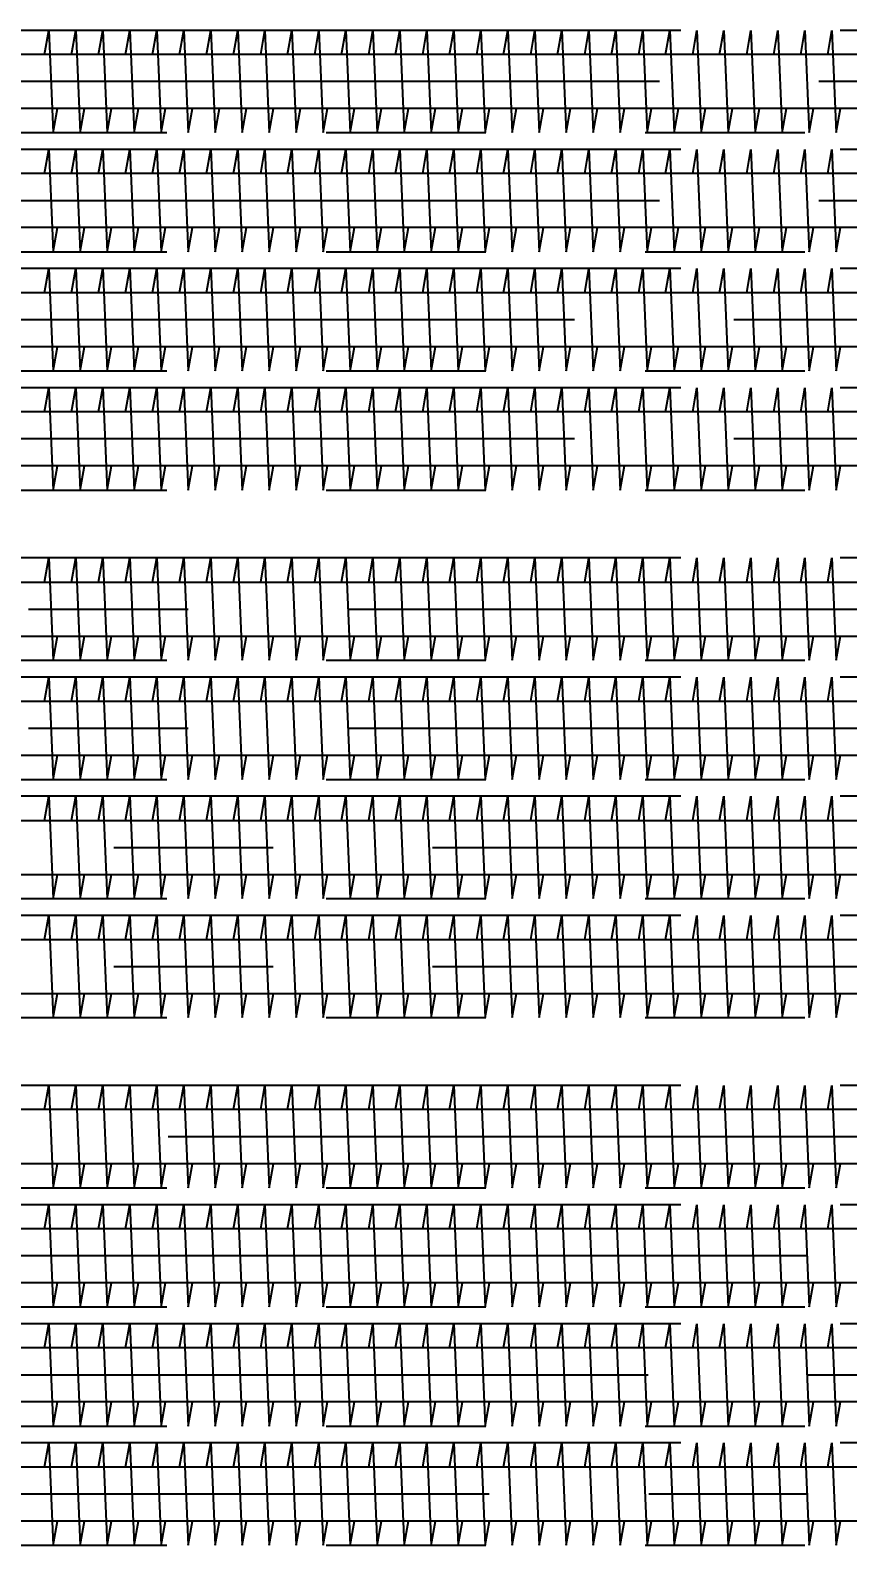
# Model space of a CAD drawing. Extents: x -4179 to 25200, y 0 to 17850.
# Drawn here: x 2765 to 3342, y 13338 to 14411 of the extents above; entities that cross this region are included whole.
import ezdxf

# ---------------------------------------------------------------- set-up
doc = ezdxf.new("R2010")
doc.units = 0
doc.header["$LTSCALE"] = 450
doc.header["$MEASUREMENT"] = 0
doc.linetypes.add('CENTER', pattern=[2, 1.25, -0.25, 0.25, -0.25])
doc.linetypes.add('PHANTOM', pattern=[2.5, 1.25, -0.25, 0.25, -0.25, 0.25, -0.25])
for name, color, linetype in [('CEN', 1, 'CENTER'), ('DIM', 1, 'Continuous'), ('HID1', 8, 'PHANTOM')]:
    doc.layers.add(name, color=color, linetype=linetype)
doc.styles.add('SIMP25', font='romans.shx', dxfattribs={"width": 0.8, "height": 75})
doc.dimstyles.get("Standard").update_dxf_attribs({"dimscale": 500.1, "dimtxt": 75, "dimasz": 0.18, "dimexe": 0.18, "dimexo": 0.0625, "dimgap": 0.075, "dimtad": 1, "dimdec": 0, "dimrnd": 0.5, "dimzin": 0, "dimdsep": 46, "dimtxsty": 'SIMP25', "dimcen": 0.09, "dimadec": 0, "dimazin": 0, "dimtfac": 1, "dimtdec": 0, "dimtmove": 1, "dimatfit": 3, "dimfxl": 1, "dimtolj": 1, "dimtzin": 0, "dimarcsym": 0})

# ---------------------------------------------------------------- blocks, each defined once
blk = doc.blocks.new('*D10')
at = {"layer": 'Defpoints', "color": 0, "transparency": 16777216}
for p in [(2298.8, 13378.9), (11098.8, 13342.9), (2298.8, 11923.9)]:
    blk.add_point(p, dxfattribs=at)
at = {"layer": 'DIM', "color": 0, "lineweight": -2, "transparency": 16777216}
for p, q in [((2298.8, 13347.7), (2298.8, 11833.9)), ((11098.8, 13311.6), (11098.8, 11833.9)), ((11008.8, 11923.9), (2388.8, 11923.9))]:
    blk.add_line(p, q, dxfattribs=at)
at = {"layer": 'DIM', "color": 0, "transparency": 16777216}
for points in [[(2388.8, 11938.9), (2388.8, 11908.9), (2298.8, 11923.9)], [(11008.8, 11938.9), (11008.8, 11908.9), (11098.8, 11923.9)]]:
    blk.add_solid(points, dxfattribs=at)
at = {"layer": 'DIM', "color": 0, "transparency": 16777216, "insert": (6698.8, 12018.6), "char_height": 75, "attachment_point": 5, "style": 'SIMP25'}
blk.add_mtext('\\A1;8800 (FINNED LENGTH)', dxfattribs=at)
blk = doc.blocks.new('*D11')
at = {"layer": 'Defpoints', "color": 0, "transparency": 16777216}
for p in [(2088.8, 13606.9), (11248.8, 13115.4), (2088.8, 11698.9)]:
    blk.add_point(p, dxfattribs=at)
at = {"layer": 'DIM', "color": 0, "lineweight": -2, "transparency": 16777216}
for p, q in [((2088.8, 13575.7), (2088.8, 11608.9)), ((11248.8, 13084.2), (11248.8, 11608.9)), ((11158.8, 11698.9), (2178.8, 11698.9))]:
    blk.add_line(p, q, dxfattribs=at)
at = {"layer": 'DIM', "color": 0, "transparency": 16777216}
for points in [[(2178.8, 11713.9), (2178.8, 11683.9), (2088.8, 11698.9)], [(11158.8, 11713.9), (11158.8, 11683.9), (11248.8, 11698.9)]]:
    blk.add_solid(points, dxfattribs=at)
at = {"layer": 'DIM', "color": 0, "transparency": 16777216, "insert": (6668.8, 11773.9), "char_height": 75, "attachment_point": 5, "style": 'SIMP25'}
blk.add_mtext('\\A1;9160', dxfattribs=at)

msp = doc.modelspace()

# ---------------------------------------------------------------- linework, layer by layer
for p, q in [((11524.8, 13650), (2148.8, 13650)), ((11524.8, 13611.9), (2148.8, 13611.9)), ((11412.8, 13566), (2148.8, 13566)), ((11412.8, 13527.9), (2148.8, 13527.9)), ((11300.8, 13482), (2088.8, 13482)), ((11300.8, 13443.9), (2088.8, 13443.9)), ((11188.8, 13398), (2088.8, 13398)), ((11188.8, 13359.9), (2088.8, 13359.9))]:
    msp.add_line(p, q)
for points in [[(2148.8, 13650, -0.41395), (2107.9, 13690.9, -0.41395), (2148.8, 13731.9), (11308.8, 13731.9, 0.414), (11387.9, 13810.9), (11387.9, 14314.9, 0.414), (11308.8, 14394), (2148.8, 14394)], [(2148.8, 13611.9, -0.414026), (2069.8, 13690.9, -0.414026), (2148.8, 13770), (11308.8, 13770, 0.414), (11349.8, 13810.9), (11349.8, 14314.9, 0.414), (11308.8, 14355.9), (2148.8, 14355.9)], [(2148.8, 13566, -0.414), (2107.9, 13606.9), (2107.9, 13774.9, -0.414), (2148.8, 13815.9), (11308.8, 13815.9, 0.414), (11387.9, 13894.9), (11387.9, 14230.9, 0.414), (11308.8, 14310), (2148.8, 14310)], [(2148.8, 13527.9, -0.414), (2069.8, 13606.9), (2069.8, 13774.9, -0.414), (2148.8, 13854), (11308.8, 13854, 0.414), (11349.8, 13894.9), (11349.8, 14230.9, 0.414), (11308.8, 14271.9), (2148.8, 14271.9)], [(2088.8, 13482, -0.414), (2047.9, 13522.9), (2047.9, 13858.9, -0.414), (2088.8, 13899.9), (11248.8, 13899.9, 0.414), (11327.9, 13978.9), (11327.9, 14146.9, 0.414), (11248.8, 14226), (2088.8, 14226)], [(2088.8, 13443.9, -0.414), (2009.8, 13522.9), (2009.8, 13858.9, -0.414), (2088.8, 13938), (11248.8, 13938, 0.414), (11289.8, 13978.9), (11289.8, 14146.9, 0.414), (11248.8, 14187.9), (2088.8, 14187.9)], [(2088.8, 13398, -0.414), (2047.9, 13438.9), (2047.9, 13942.9, -0.414), (2088.8, 13983.9), (11248.8, 13983.9, 0.414026), (11327.9, 14062.9, 0.414026), (11248.8, 14142), (2088.8, 14142)], [(2088.8, 13359.9, -0.414), (2009.8, 13438.9), (2009.8, 13942.9, -0.414), (2088.8, 14022), (11248.8, 14022, 0.41395), (11289.8, 14062.9, 0.41395), (11248.8, 14103.9), (2088.8, 14103.9)]]:
    msp.add_lwpolyline(points, format="xyb")
at = {"layer": 'CEN'}
for p, q in [((11524.8, 13630.9), (2148.8, 13630.9)), ((11412.8, 13546.9), (2148.8, 13546.9)), ((11300.8, 13462.9), (2088.8, 13462.9)), ((11188.8, 13378.9), (2088.8, 13378.9))]:
    msp.add_line(p, q, dxfattribs=at)
for points in [[(2775.1, 14394), (2778.1, 14411), (2781.1, 14338.9), (2784.1, 14355.9)], [(2794.1, 14394), (2797.1, 14411), (2800.1, 14338.9), (2803.1, 14355.9)], [(2813.2, 14394), (2816.2, 14411), (2819.2, 14338.9), (2822.2, 14355.9)], [(2832.2, 14394), (2835.2, 14411), (2838.2, 14338.9), (2841.2, 14355.9)], [(2851.3, 14394), (2854.3, 14411), (2857.3, 14338.9), (2860.3, 14355.9)], [(2870.3, 14394), (2873.3, 14411), (2876.3, 14338.9), (2879.3, 14355.9)], [(2889.4, 14394), (2892.4, 14411), (2895.4, 14338.9), (2898.4, 14355.9)], [(2908.4, 14394), (2911.4, 14411), (2914.4, 14338.9), (2917.4, 14355.9)], [(2927.5, 14394), (2930.5, 14411), (2933.5, 14338.9), (2936.5, 14355.9)], [(2946.5, 14394), (2949.5, 14411), (2952.5, 14338.9), (2955.5, 14355.9)], [(2965.6, 14394), (2968.6, 14411), (2971.6, 14338.9), (2974.6, 14355.9)], [(2984.6, 14394), (2987.6, 14411), (2990.6, 14338.9), (2993.6, 14355.9)], [(3003.7, 14394), (3006.7, 14411), (3009.7, 14338.9), (3012.7, 14355.9)], [(3022.7, 14394), (3025.7, 14411), (3028.7, 14338.9), (3031.7, 14355.9)], [(3041.8, 14394), (3044.8, 14411), (3047.8, 14338.9), (3050.8, 14355.9)], [(3060.8, 14394), (3063.8, 14411), (3066.8, 14338.9), (3069.8, 14355.9)], [(3079.9, 14394), (3082.9, 14411), (3085.9, 14338.9), (3088.9, 14355.9)], [(3098.9, 14394), (3101.9, 14411), (3104.9, 14338.9), (3107.9, 14355.9)], [(3118, 14394), (3121, 14411), (3124, 14338.9), (3127, 14355.9)], [(3137, 14394), (3140, 14411), (3143, 14338.9), (3146, 14355.9)], [(3156.1, 14394), (3159.1, 14411), (3162.1, 14338.9), (3165.1, 14355.9)], [(3175.1, 14394), (3178.1, 14411), (3181.1, 14338.9), (3184.1, 14355.9)], [(3194.2, 14394), (3197.2, 14411), (3200.2, 14338.9), (3203.2, 14355.9)], [(3213.2, 14394), (3216.2, 14411), (3219.2, 14338.9), (3222.2, 14355.9)], [(3232.3, 14394), (3235.3, 14411), (3238.3, 14338.9), (3241.3, 14355.9)], [(3251.3, 14394), (3254.3, 14411), (3257.3, 14338.9), (3260.3, 14355.9)], [(3270.4, 14394), (3273.4, 14411), (3276.4, 14338.9), (3279.4, 14355.9)], [(3289.4, 14394), (3292.4, 14411), (3295.4, 14338.9), (3298.4, 14355.9)], [(3308.5, 14394), (3311.5, 14411), (3314.5, 14338.9), (3317.5, 14355.9)], [(3327.5, 14394), (3330.5, 14411), (3333.5, 14338.9), (3336.5, 14355.9)], [(2775.1, 14310), (2778.1, 14327), (2781.1, 14254.9), (2784.1, 14271.9)], [(2794.1, 14310), (2797.1, 14327), (2800.1, 14254.9), (2803.1, 14271.9)], [(2813.2, 14310), (2816.2, 14327), (2819.2, 14254.9), (2822.2, 14271.9)], [(2832.2, 14310), (2835.2, 14327), (2838.2, 14254.9), (2841.2, 14271.9)], [(2851.3, 14310), (2854.3, 14327), (2857.3, 14254.9), (2860.3, 14271.9)], [(2870.3, 14310), (2873.3, 14327), (2876.3, 14254.9), (2879.3, 14271.9)], [(2889.4, 14310), (2892.4, 14327), (2895.4, 14254.9), (2898.4, 14271.9)], [(2908.4, 14310), (2911.4, 14327), (2914.4, 14254.9), (2917.4, 14271.9)], [(2927.5, 14310), (2930.5, 14327), (2933.5, 14254.9), (2936.5, 14271.9)], [(2946.5, 14310), (2949.5, 14327), (2952.5, 14254.9), (2955.5, 14271.9)], [(2965.6, 14310), (2968.6, 14327), (2971.6, 14254.9), (2974.6, 14271.9)], [(2984.6, 14310), (2987.6, 14327), (2990.6, 14254.9), (2993.6, 14271.9)], [(3003.7, 14310), (3006.7, 14327), (3009.7, 14254.9), (3012.7, 14271.9)], [(3022.7, 14310), (3025.7, 14327), (3028.7, 14254.9), (3031.7, 14271.9)], [(3041.8, 14310), (3044.8, 14327), (3047.8, 14254.9), (3050.8, 14271.9)], [(3060.8, 14310), (3063.8, 14327), (3066.8, 14254.9), (3069.8, 14271.9)], [(3079.9, 14310), (3082.9, 14327), (3085.9, 14254.9), (3088.9, 14271.9)], [(3098.9, 14310), (3101.9, 14327), (3104.9, 14254.9), (3107.9, 14271.9)], [(3118, 14310), (3121, 14327), (3124, 14254.9), (3127, 14271.9)], [(3137, 14310), (3140, 14327), (3143, 14254.9), (3146, 14271.9)], [(3156.1, 14310), (3159.1, 14327), (3162.1, 14254.9), (3165.1, 14271.9)], [(3175.1, 14310), (3178.1, 14327), (3181.1, 14254.9), (3184.1, 14271.9)], [(3194.2, 14310), (3197.2, 14327), (3200.2, 14254.9), (3203.2, 14271.9)], [(3213.2, 14310), (3216.2, 14327), (3219.2, 14254.9), (3222.2, 14271.9)], [(3232.3, 14310), (3235.3, 14327), (3238.3, 14254.9), (3241.3, 14271.9)], [(3251.3, 14310), (3254.3, 14327), (3257.3, 14254.9), (3260.3, 14271.9)], [(3270.4, 14310), (3273.4, 14327), (3276.4, 14254.9), (3279.4, 14271.9)], [(3289.4, 14310), (3292.4, 14327), (3295.4, 14254.9), (3298.4, 14271.9)], [(3308.5, 14310), (3311.5, 14327), (3314.5, 14254.9), (3317.5, 14271.9)], [(3327.5, 14310), (3330.5, 14327), (3333.5, 14254.9), (3336.5, 14271.9)], [(2775.1, 14226), (2778.1, 14243), (2781.1, 14170.9), (2784.1, 14187.9)], [(2794.1, 14226), (2797.1, 14243), (2800.1, 14170.9), (2803.1, 14187.9)], [(2813.2, 14226), (2816.2, 14243), (2819.2, 14170.9), (2822.2, 14187.9)], [(2832.2, 14226), (2835.2, 14243), (2838.2, 14170.9), (2841.2, 14187.9)], [(2851.3, 14226), (2854.3, 14243), (2857.3, 14170.9), (2860.3, 14187.9)], [(2870.3, 14226), (2873.3, 14243), (2876.3, 14170.9), (2879.3, 14187.9)], [(2889.4, 14226), (2892.4, 14243), (2895.4, 14170.9), (2898.4, 14187.9)], [(2908.4, 14226), (2911.4, 14243), (2914.4, 14170.9), (2917.4, 14187.9)], [(2927.5, 14226), (2930.5, 14243), (2933.5, 14170.9), (2936.5, 14187.9)], [(2946.5, 14226), (2949.5, 14243), (2952.5, 14170.9), (2955.5, 14187.9)], [(2965.6, 14226), (2968.6, 14243), (2971.6, 14170.9), (2974.6, 14187.9)], [(2984.6, 14226), (2987.6, 14243), (2990.6, 14170.9), (2993.6, 14187.9)], [(3003.7, 14226), (3006.7, 14243), (3009.7, 14170.9), (3012.7, 14187.9)], [(3022.7, 14226), (3025.7, 14243), (3028.7, 14170.9), (3031.7, 14187.9)], [(3041.8, 14226), (3044.8, 14243), (3047.8, 14170.9), (3050.8, 14187.9)], [(3060.8, 14226), (3063.8, 14243), (3066.8, 14170.9), (3069.8, 14187.9)], [(3079.9, 14226), (3082.9, 14243), (3085.9, 14170.9), (3088.9, 14187.9)], [(3098.9, 14226), (3101.9, 14243), (3104.9, 14170.9), (3107.9, 14187.9)], [(3118, 14226), (3121, 14243), (3124, 14170.9), (3127, 14187.9)], [(3137, 14226), (3140, 14243), (3143, 14170.9), (3146, 14187.9)], [(3156.1, 14226), (3159.1, 14243), (3162.1, 14170.9), (3165.1, 14187.9)], [(3175.1, 14226), (3178.1, 14243), (3181.1, 14170.9), (3184.1, 14187.9)], [(3194.2, 14226), (3197.2, 14243), (3200.2, 14170.9), (3203.2, 14187.9)], [(3213.2, 14226), (3216.2, 14243), (3219.2, 14170.9), (3222.2, 14187.9)], [(3232.3, 14226), (3235.3, 14243), (3238.3, 14170.9), (3241.3, 14187.9)], [(3251.3, 14226), (3254.3, 14243), (3257.3, 14170.9), (3260.3, 14187.9)], [(3270.4, 14226), (3273.4, 14243), (3276.4, 14170.9), (3279.4, 14187.9)], [(3289.4, 14226), (3292.4, 14243), (3295.4, 14170.9), (3298.4, 14187.9)], [(3308.5, 14226), (3311.5, 14243), (3314.5, 14170.9), (3317.5, 14187.9)], [(3327.5, 14226), (3330.5, 14243), (3333.5, 14170.9), (3336.5, 14187.9)], [(2775.1, 14142), (2778.1, 14159), (2781.1, 14086.9), (2784.1, 14103.9)], [(2794.1, 14142), (2797.1, 14159), (2800.1, 14086.9), (2803.1, 14103.9)], [(2813.2, 14142), (2816.2, 14159), (2819.2, 14086.9), (2822.2, 14103.9)], [(2832.2, 14142), (2835.2, 14159), (2838.2, 14086.9), (2841.2, 14103.9)], [(2851.3, 14142), (2854.3, 14159), (2857.3, 14086.9), (2860.3, 14103.9)], [(2870.3, 14142), (2873.3, 14159), (2876.3, 14086.9), (2879.3, 14103.9)], [(2889.4, 14142), (2892.4, 14159), (2895.4, 14086.9), (2898.4, 14103.9)], [(2908.4, 14142), (2911.4, 14159), (2914.4, 14086.9), (2917.4, 14103.9)], [(2927.5, 14142), (2930.5, 14159), (2933.5, 14086.9), (2936.5, 14103.9)], [(2946.5, 14142), (2949.5, 14159), (2952.5, 14086.9), (2955.5, 14103.9)], [(2965.6, 14142), (2968.6, 14159), (2971.6, 14086.9), (2974.6, 14103.9)], [(2984.6, 14142), (2987.6, 14159), (2990.6, 14086.9), (2993.6, 14103.9)], [(3003.7, 14142), (3006.7, 14159), (3009.7, 14086.9), (3012.7, 14103.9)], [(3022.7, 14142), (3025.7, 14159), (3028.7, 14086.9), (3031.7, 14103.9)], [(3041.8, 14142), (3044.8, 14159), (3047.8, 14086.9), (3050.8, 14103.9)], [(3060.8, 14142), (3063.8, 14159), (3066.8, 14086.9), (3069.8, 14103.9)], [(3079.9, 14142), (3082.9, 14159), (3085.9, 14086.9), (3088.9, 14103.9)], [(3098.9, 14142), (3101.9, 14159), (3104.9, 14086.9), (3107.9, 14103.9)], [(3118, 14142), (3121, 14159), (3124, 14086.9), (3127, 14103.9)], [(3137, 14142), (3140, 14159), (3143, 14086.9), (3146, 14103.9)], [(3156.1, 14142), (3159.1, 14159), (3162.1, 14086.9), (3165.1, 14103.9)], [(3175.1, 14142), (3178.1, 14159), (3181.1, 14086.9), (3184.1, 14103.9)], [(3194.2, 14142), (3197.2, 14159), (3200.2, 14086.9), (3203.2, 14103.9)], [(3213.2, 14142), (3216.2, 14159), (3219.2, 14086.9), (3222.2, 14103.9)], [(3232.3, 14142), (3235.3, 14159), (3238.3, 14086.9), (3241.3, 14103.9)], [(3251.3, 14142), (3254.3, 14159), (3257.3, 14086.9), (3260.3, 14103.9)], [(3270.4, 14142), (3273.4, 14159), (3276.4, 14086.9), (3279.4, 14103.9)], [(3289.4, 14142), (3292.4, 14159), (3295.4, 14086.9), (3298.4, 14103.9)], [(3308.5, 14142), (3311.5, 14159), (3314.5, 14086.9), (3317.5, 14103.9)], [(3327.5, 14142), (3330.5, 14159), (3333.5, 14086.9), (3336.5, 14103.9)], [(2775.1, 14022), (2778.1, 14039), (2781.1, 13966.9), (2784.1, 13983.9)], [(2794.1, 14022), (2797.1, 14039), (2800.1, 13966.9), (2803.1, 13983.9)], [(2813.2, 14022), (2816.2, 14039), (2819.2, 13966.9), (2822.2, 13983.9)], [(2832.2, 14022), (2835.2, 14039), (2838.2, 13966.9), (2841.2, 13983.9)], [(2851.3, 14022), (2854.3, 14039), (2857.3, 13966.9), (2860.3, 13983.9)], [(2870.3, 14022), (2873.3, 14039), (2876.3, 13966.9), (2879.3, 13983.9)], [(2889.4, 14022), (2892.4, 14039), (2895.4, 13966.9), (2898.4, 13983.9)], [(2908.4, 14022), (2911.4, 14039), (2914.4, 13966.9), (2917.4, 13983.9)], [(2927.5, 14022), (2930.5, 14039), (2933.5, 13966.9), (2936.5, 13983.9)], [(2946.5, 14022), (2949.5, 14039), (2952.5, 13966.9), (2955.5, 13983.9)], [(2965.6, 14022), (2968.6, 14039), (2971.6, 13966.9), (2974.6, 13983.9)], [(2984.6, 14022), (2987.6, 14039), (2990.6, 13966.9), (2993.6, 13983.9)], [(3003.7, 14022), (3006.7, 14039), (3009.7, 13966.9), (3012.7, 13983.9)], [(3022.7, 14022), (3025.7, 14039), (3028.7, 13966.9), (3031.7, 13983.9)], [(3041.8, 14022), (3044.8, 14039), (3047.8, 13966.9), (3050.8, 13983.9)], [(3060.8, 14022), (3063.8, 14039), (3066.8, 13966.9), (3069.8, 13983.9)], [(3079.9, 14022), (3082.9, 14039), (3085.9, 13966.9), (3088.9, 13983.9)], [(3098.9, 14022), (3101.9, 14039), (3104.9, 13966.9), (3107.9, 13983.9)], [(3118, 14022), (3121, 14039), (3124, 13966.9), (3127, 13983.9)], [(3137, 14022), (3140, 14039), (3143, 13966.9), (3146, 13983.9)], [(3156.1, 14022), (3159.1, 14039), (3162.1, 13966.9), (3165.1, 13983.9)], [(3175.1, 14022), (3178.1, 14039), (3181.1, 13966.9), (3184.1, 13983.9)], [(3194.2, 14022), (3197.2, 14039), (3200.2, 13966.9), (3203.2, 13983.9)], [(3213.2, 14022), (3216.2, 14039), (3219.2, 13966.9), (3222.2, 13983.9)], [(3232.3, 14022), (3235.3, 14039), (3238.3, 13966.9), (3241.3, 13983.9)], [(3251.3, 14022), (3254.3, 14039), (3257.3, 13966.9), (3260.3, 13983.9)], [(3270.4, 14022), (3273.4, 14039), (3276.4, 13966.9), (3279.4, 13983.9)], [(3289.4, 14022), (3292.4, 14039), (3295.4, 13966.9), (3298.4, 13983.9)], [(3308.5, 14022), (3311.5, 14039), (3314.5, 13966.9), (3317.5, 13983.9)], [(3327.5, 14022), (3330.5, 14039), (3333.5, 13966.9), (3336.5, 13983.9)], [(2775.1, 13938), (2778.1, 13955), (2781.1, 13882.9), (2784.1, 13899.9)], [(2794.1, 13938), (2797.1, 13955), (2800.1, 13882.9), (2803.1, 13899.9)], [(2813.2, 13938), (2816.2, 13955), (2819.2, 13882.9), (2822.2, 13899.9)], [(2832.2, 13938), (2835.2, 13955), (2838.2, 13882.9), (2841.2, 13899.9)], [(2851.3, 13938), (2854.3, 13955), (2857.3, 13882.9), (2860.3, 13899.9)], [(2870.3, 13938), (2873.3, 13955), (2876.3, 13882.9), (2879.3, 13899.9)], [(2889.4, 13938), (2892.4, 13955), (2895.4, 13882.9), (2898.4, 13899.9)], [(2908.4, 13938), (2911.4, 13955), (2914.4, 13882.9), (2917.4, 13899.9)], [(2927.5, 13938), (2930.5, 13955), (2933.5, 13882.9), (2936.5, 13899.9)], [(2946.5, 13938), (2949.5, 13955), (2952.5, 13882.9), (2955.5, 13899.9)], [(2965.6, 13938), (2968.6, 13955), (2971.6, 13882.9), (2974.6, 13899.9)], [(2984.6, 13938), (2987.6, 13955), (2990.6, 13882.9), (2993.6, 13899.9)], [(3003.7, 13938), (3006.7, 13955), (3009.7, 13882.9), (3012.7, 13899.9)], [(3022.7, 13938), (3025.7, 13955), (3028.7, 13882.9), (3031.7, 13899.9)], [(3041.8, 13938), (3044.8, 13955), (3047.8, 13882.9), (3050.8, 13899.9)], [(3060.8, 13938), (3063.8, 13955), (3066.8, 13882.9), (3069.8, 13899.9)], [(3079.9, 13938), (3082.9, 13955), (3085.9, 13882.9), (3088.9, 13899.9)], [(3098.9, 13938), (3101.9, 13955), (3104.9, 13882.9), (3107.9, 13899.9)], [(3118, 13938), (3121, 13955), (3124, 13882.9), (3127, 13899.9)], [(3137, 13938), (3140, 13955), (3143, 13882.9), (3146, 13899.9)], [(3156.1, 13938), (3159.1, 13955), (3162.1, 13882.9), (3165.1, 13899.9)], [(3175.1, 13938), (3178.1, 13955), (3181.1, 13882.9), (3184.1, 13899.9)], [(3194.2, 13938), (3197.2, 13955), (3200.2, 13882.9), (3203.2, 13899.9)], [(3213.2, 13938), (3216.2, 13955), (3219.2, 13882.9), (3222.2, 13899.9)], [(3232.3, 13938), (3235.3, 13955), (3238.3, 13882.9), (3241.3, 13899.9)], [(3251.3, 13938), (3254.3, 13955), (3257.3, 13882.9), (3260.3, 13899.9)], [(3270.4, 13938), (3273.4, 13955), (3276.4, 13882.9), (3279.4, 13899.9)], [(3289.4, 13938), (3292.4, 13955), (3295.4, 13882.9), (3298.4, 13899.9)], [(3308.5, 13938), (3311.5, 13955), (3314.5, 13882.9), (3317.5, 13899.9)], [(3327.5, 13938), (3330.5, 13955), (3333.5, 13882.9), (3336.5, 13899.9)], [(2775.1, 13854), (2778.1, 13871), (2781.1, 13798.9), (2784.1, 13815.9)], [(2794.1, 13854), (2797.1, 13871), (2800.1, 13798.9), (2803.1, 13815.9)], [(2813.2, 13854), (2816.2, 13871), (2819.2, 13798.9), (2822.2, 13815.9)], [(2832.2, 13854), (2835.2, 13871), (2838.2, 13798.9), (2841.2, 13815.9)], [(2851.3, 13854), (2854.3, 13871), (2857.3, 13798.9), (2860.3, 13815.9)], [(2870.3, 13854), (2873.3, 13871), (2876.3, 13798.9), (2879.3, 13815.9)], [(2889.4, 13854), (2892.4, 13871), (2895.4, 13798.9), (2898.4, 13815.9)], [(2908.4, 13854), (2911.4, 13871), (2914.4, 13798.9), (2917.4, 13815.9)], [(2927.5, 13854), (2930.5, 13871), (2933.5, 13798.9), (2936.5, 13815.9)], [(2946.5, 13854), (2949.5, 13871), (2952.5, 13798.9), (2955.5, 13815.9)], [(2965.6, 13854), (2968.6, 13871), (2971.6, 13798.9), (2974.6, 13815.9)], [(2984.6, 13854), (2987.6, 13871), (2990.6, 13798.9), (2993.6, 13815.9)], [(3003.7, 13854), (3006.7, 13871), (3009.7, 13798.9), (3012.7, 13815.9)], [(3022.7, 13854), (3025.7, 13871), (3028.7, 13798.9), (3031.7, 13815.9)], [(3041.8, 13854), (3044.8, 13871), (3047.8, 13798.9), (3050.8, 13815.9)], [(3060.8, 13854), (3063.8, 13871), (3066.8, 13798.9), (3069.8, 13815.9)], [(3079.9, 13854), (3082.9, 13871), (3085.9, 13798.9), (3088.9, 13815.9)], [(3098.9, 13854), (3101.9, 13871), (3104.9, 13798.9), (3107.9, 13815.9)], [(3118, 13854), (3121, 13871), (3124, 13798.9), (3127, 13815.9)], [(3137, 13854), (3140, 13871), (3143, 13798.9), (3146, 13815.9)], [(3156.1, 13854), (3159.1, 13871), (3162.1, 13798.9), (3165.1, 13815.9)], [(3175.1, 13854), (3178.1, 13871), (3181.1, 13798.9), (3184.1, 13815.9)], [(3194.2, 13854), (3197.2, 13871), (3200.2, 13798.9), (3203.2, 13815.9)], [(3213.2, 13854), (3216.2, 13871), (3219.2, 13798.9), (3222.2, 13815.9)], [(3232.3, 13854), (3235.3, 13871), (3238.3, 13798.9), (3241.3, 13815.9)], [(3251.3, 13854), (3254.3, 13871), (3257.3, 13798.9), (3260.3, 13815.9)], [(3270.4, 13854), (3273.4, 13871), (3276.4, 13798.9), (3279.4, 13815.9)], [(3289.4, 13854), (3292.4, 13871), (3295.4, 13798.9), (3298.4, 13815.9)], [(3308.5, 13854), (3311.5, 13871), (3314.5, 13798.9), (3317.5, 13815.9)], [(3327.5, 13854), (3330.5, 13871), (3333.5, 13798.9), (3336.5, 13815.9)], [(2775.1, 13770), (2778.1, 13787), (2781.1, 13714.9), (2784.1, 13731.9)], [(2794.1, 13770), (2797.1, 13787), (2800.1, 13714.9), (2803.1, 13731.9)], [(2813.2, 13770), (2816.2, 13787), (2819.2, 13714.9), (2822.2, 13731.9)], [(2832.2, 13770), (2835.2, 13787), (2838.2, 13714.9), (2841.2, 13731.9)], [(2851.3, 13770), (2854.3, 13787), (2857.3, 13714.9), (2860.3, 13731.9)], [(2870.3, 13770), (2873.3, 13787), (2876.3, 13714.9), (2879.3, 13731.9)], [(2889.4, 13770), (2892.4, 13787), (2895.4, 13714.9), (2898.4, 13731.9)], [(2908.4, 13770), (2911.4, 13787), (2914.4, 13714.9), (2917.4, 13731.9)], [(2927.5, 13770), (2930.5, 13787), (2933.5, 13714.9), (2936.5, 13731.9)], [(2946.5, 13770), (2949.5, 13787), (2952.5, 13714.9), (2955.5, 13731.9)], [(2965.6, 13770), (2968.6, 13787), (2971.6, 13714.9), (2974.6, 13731.9)], [(2984.6, 13770), (2987.6, 13787), (2990.6, 13714.9), (2993.6, 13731.9)], [(3003.7, 13770), (3006.7, 13787), (3009.7, 13714.9), (3012.7, 13731.9)], [(3022.7, 13770), (3025.7, 13787), (3028.7, 13714.9), (3031.7, 13731.9)], [(3041.8, 13770), (3044.8, 13787), (3047.8, 13714.9), (3050.8, 13731.9)], [(3060.8, 13770), (3063.8, 13787), (3066.8, 13714.9), (3069.8, 13731.9)], [(3079.9, 13770), (3082.9, 13787), (3085.9, 13714.9), (3088.9, 13731.9)], [(3098.9, 13770), (3101.9, 13787), (3104.9, 13714.9), (3107.9, 13731.9)], [(3118, 13770), (3121, 13787), (3124, 13714.9), (3127, 13731.9)], [(3137, 13770), (3140, 13787), (3143, 13714.9), (3146, 13731.9)], [(3156.1, 13770), (3159.1, 13787), (3162.1, 13714.9), (3165.1, 13731.9)], [(3175.1, 13770), (3178.1, 13787), (3181.1, 13714.9), (3184.1, 13731.9)], [(3194.2, 13770), (3197.2, 13787), (3200.2, 13714.9), (3203.2, 13731.9)], [(3213.2, 13770), (3216.2, 13787), (3219.2, 13714.9), (3222.2, 13731.9)], [(3232.3, 13770), (3235.3, 13787), (3238.3, 13714.9), (3241.3, 13731.9)], [(3251.3, 13770), (3254.3, 13787), (3257.3, 13714.9), (3260.3, 13731.9)], [(3270.4, 13770), (3273.4, 13787), (3276.4, 13714.9), (3279.4, 13731.9)], [(3289.4, 13770), (3292.4, 13787), (3295.4, 13714.9), (3298.4, 13731.9)], [(3308.5, 13770), (3311.5, 13787), (3314.5, 13714.9), (3317.5, 13731.9)], [(3327.5, 13770), (3330.5, 13787), (3333.5, 13714.9), (3336.5, 13731.9)], [(2775.1, 13650), (2778.1, 13667), (2781.1, 13594.9), (2784.1, 13611.9)], [(2794.1, 13650), (2797.1, 13667), (2800.1, 13594.9), (2803.1, 13611.9)], [(2813.2, 13650), (2816.2, 13667), (2819.2, 13594.9), (2822.2, 13611.9)], [(2832.2, 13650), (2835.2, 13667), (2838.2, 13594.9), (2841.2, 13611.9)], [(2851.3, 13650), (2854.3, 13667), (2857.3, 13594.9), (2860.3, 13611.9)], [(2870.3, 13650), (2873.3, 13667), (2876.3, 13594.9), (2879.3, 13611.9)], [(2889.4, 13650), (2892.4, 13667), (2895.4, 13594.9), (2898.4, 13611.9)], [(2908.4, 13650), (2911.4, 13667), (2914.4, 13594.9), (2917.4, 13611.9)], [(2927.5, 13650), (2930.5, 13667), (2933.5, 13594.9), (2936.5, 13611.9)], [(2946.5, 13650), (2949.5, 13667), (2952.5, 13594.9), (2955.5, 13611.9)], [(2965.6, 13650), (2968.6, 13667), (2971.6, 13594.9), (2974.6, 13611.9)], [(2984.6, 13650), (2987.6, 13667), (2990.6, 13594.9), (2993.6, 13611.9)], [(3003.7, 13650), (3006.7, 13667), (3009.7, 13594.9), (3012.7, 13611.9)], [(3022.7, 13650), (3025.7, 13667), (3028.7, 13594.9), (3031.7, 13611.9)], [(3041.8, 13650), (3044.8, 13667), (3047.8, 13594.9), (3050.8, 13611.9)], [(3060.8, 13650), (3063.8, 13667), (3066.8, 13594.9), (3069.8, 13611.9)], [(3079.9, 13650), (3082.9, 13667), (3085.9, 13594.9), (3088.9, 13611.9)], [(3098.9, 13650), (3101.9, 13667), (3104.9, 13594.9), (3107.9, 13611.9)], [(3118, 13650), (3121, 13667), (3124, 13594.9), (3127, 13611.9)], [(3137, 13650), (3140, 13667), (3143, 13594.9), (3146, 13611.9)], [(3156.1, 13650), (3159.1, 13667), (3162.1, 13594.9), (3165.1, 13611.9)], [(3175.1, 13650), (3178.1, 13667), (3181.1, 13594.9), (3184.1, 13611.9)], [(3194.2, 13650), (3197.2, 13667), (3200.2, 13594.9), (3203.2, 13611.9)], [(3213.2, 13650), (3216.2, 13667), (3219.2, 13594.9), (3222.2, 13611.9)], [(3232.3, 13650), (3235.3, 13667), (3238.3, 13594.9), (3241.3, 13611.9)], [(3251.3, 13650), (3254.3, 13667), (3257.3, 13594.9), (3260.3, 13611.9)], [(3270.4, 13650), (3273.4, 13667), (3276.4, 13594.9), (3279.4, 13611.9)], [(3289.4, 13650), (3292.4, 13667), (3295.4, 13594.9), (3298.4, 13611.9)], [(3308.5, 13650), (3311.5, 13667), (3314.5, 13594.9), (3317.5, 13611.9)], [(3327.5, 13650), (3330.5, 13667), (3333.5, 13594.9), (3336.5, 13611.9)], [(2775.1, 13566), (2778.1, 13583), (2781.1, 13510.9), (2784.1, 13527.9)], [(2794.1, 13566), (2797.1, 13583), (2800.1, 13510.9), (2803.1, 13527.9)], [(2813.2, 13566), (2816.2, 13583), (2819.2, 13510.9), (2822.2, 13527.9)], [(2832.2, 13566), (2835.2, 13583), (2838.2, 13510.9), (2841.2, 13527.9)], [(2851.3, 13566), (2854.3, 13583), (2857.3, 13510.9), (2860.3, 13527.9)], [(2870.3, 13566), (2873.3, 13583), (2876.3, 13510.9), (2879.3, 13527.9)], [(2889.4, 13566), (2892.4, 13583), (2895.4, 13510.9), (2898.4, 13527.9)], [(2908.4, 13566), (2911.4, 13583), (2914.4, 13510.9), (2917.4, 13527.9)], [(2927.5, 13566), (2930.5, 13583), (2933.5, 13510.9), (2936.5, 13527.9)], [(2946.5, 13566), (2949.5, 13583), (2952.5, 13510.9), (2955.5, 13527.9)], [(2965.6, 13566), (2968.6, 13583), (2971.6, 13510.9), (2974.6, 13527.9)], [(2984.6, 13566), (2987.6, 13583), (2990.6, 13510.9), (2993.6, 13527.9)], [(3003.7, 13566), (3006.7, 13583), (3009.7, 13510.9), (3012.7, 13527.9)], [(3022.7, 13566), (3025.7, 13583), (3028.7, 13510.9), (3031.7, 13527.9)], [(3041.8, 13566), (3044.8, 13583), (3047.8, 13510.9), (3050.8, 13527.9)], [(3060.8, 13566), (3063.8, 13583), (3066.8, 13510.9), (3069.8, 13527.9)], [(3079.9, 13566), (3082.9, 13583), (3085.9, 13510.9), (3088.9, 13527.9)], [(3098.9, 13566), (3101.9, 13583), (3104.9, 13510.9), (3107.9, 13527.9)], [(3118, 13566), (3121, 13583), (3124, 13510.9), (3127, 13527.9)], [(3137, 13566), (3140, 13583), (3143, 13510.9), (3146, 13527.9)], [(3156.1, 13566), (3159.1, 13583), (3162.1, 13510.9), (3165.1, 13527.9)], [(3175.1, 13566), (3178.1, 13583), (3181.1, 13510.9), (3184.1, 13527.9)], [(3194.2, 13566), (3197.2, 13583), (3200.2, 13510.9), (3203.2, 13527.9)], [(3213.2, 13566), (3216.2, 13583), (3219.2, 13510.9), (3222.2, 13527.9)], [(3232.3, 13566), (3235.3, 13583), (3238.3, 13510.9), (3241.3, 13527.9)], [(3251.3, 13566), (3254.3, 13583), (3257.3, 13510.9), (3260.3, 13527.9)], [(3270.4, 13566), (3273.4, 13583), (3276.4, 13510.9), (3279.4, 13527.9)], [(3289.4, 13566), (3292.4, 13583), (3295.4, 13510.9), (3298.4, 13527.9)], [(3308.5, 13566), (3311.5, 13583), (3314.5, 13510.9), (3317.5, 13527.9)], [(3327.5, 13566), (3330.5, 13583), (3333.5, 13510.9), (3336.5, 13527.9)], [(2775.1, 13482), (2778.1, 13499), (2781.1, 13426.9), (2784.1, 13443.9)], [(2794.1, 13482), (2797.1, 13499), (2800.1, 13426.9), (2803.1, 13443.9)], [(2813.2, 13482), (2816.2, 13499), (2819.2, 13426.9), (2822.2, 13443.9)], [(2832.2, 13482), (2835.2, 13499), (2838.2, 13426.9), (2841.2, 13443.9)], [(2851.3, 13482), (2854.3, 13499), (2857.3, 13426.9), (2860.3, 13443.9)], [(2870.3, 13482), (2873.3, 13499), (2876.3, 13426.9), (2879.3, 13443.9)], [(2889.4, 13482), (2892.4, 13499), (2895.4, 13426.9), (2898.4, 13443.9)], [(2908.4, 13482), (2911.4, 13499), (2914.4, 13426.9), (2917.4, 13443.9)], [(2927.5, 13482), (2930.5, 13499), (2933.5, 13426.9), (2936.5, 13443.9)], [(2946.5, 13482), (2949.5, 13499), (2952.5, 13426.9), (2955.5, 13443.9)], [(2965.6, 13482), (2968.6, 13499), (2971.6, 13426.9), (2974.6, 13443.9)], [(2984.6, 13482), (2987.6, 13499), (2990.6, 13426.9), (2993.6, 13443.9)], [(3003.7, 13482), (3006.7, 13499), (3009.7, 13426.9), (3012.7, 13443.9)], [(3022.7, 13482), (3025.7, 13499), (3028.7, 13426.9), (3031.7, 13443.9)], [(3041.8, 13482), (3044.8, 13499), (3047.8, 13426.9), (3050.8, 13443.9)], [(3060.8, 13482), (3063.8, 13499), (3066.8, 13426.9), (3069.8, 13443.9)], [(3079.9, 13482), (3082.9, 13499), (3085.9, 13426.9), (3088.9, 13443.9)], [(3098.9, 13482), (3101.9, 13499), (3104.9, 13426.9), (3107.9, 13443.9)], [(3118, 13482), (3121, 13499), (3124, 13426.9), (3127, 13443.9)], [(3137, 13482), (3140, 13499), (3143, 13426.9), (3146, 13443.9)], [(3156.1, 13482), (3159.1, 13499), (3162.1, 13426.9), (3165.1, 13443.9)], [(3175.1, 13482), (3178.1, 13499), (3181.1, 13426.9), (3184.1, 13443.9)], [(3194.2, 13482), (3197.2, 13499), (3200.2, 13426.9), (3203.2, 13443.9)], [(3213.2, 13482), (3216.2, 13499), (3219.2, 13426.9), (3222.2, 13443.9)], [(3232.3, 13482), (3235.3, 13499), (3238.3, 13426.9), (3241.3, 13443.9)], [(3251.3, 13482), (3254.3, 13499), (3257.3, 13426.9), (3260.3, 13443.9)], [(3270.4, 13482), (3273.4, 13499), (3276.4, 13426.9), (3279.4, 13443.9)], [(3289.4, 13482), (3292.4, 13499), (3295.4, 13426.9), (3298.4, 13443.9)], [(3308.5, 13482), (3311.5, 13499), (3314.5, 13426.9), (3317.5, 13443.9)], [(3327.5, 13482), (3330.5, 13499), (3333.5, 13426.9), (3336.5, 13443.9)], [(2775.1, 13398), (2778.1, 13415), (2781.1, 13342.9), (2784.1, 13359.9)], [(2794.1, 13398), (2797.1, 13415), (2800.1, 13342.9), (2803.1, 13359.9)], [(2813.2, 13398), (2816.2, 13415), (2819.2, 13342.9), (2822.2, 13359.9)], [(2832.2, 13398), (2835.2, 13415), (2838.2, 13342.9), (2841.2, 13359.9)], [(2851.3, 13398), (2854.3, 13415), (2857.3, 13342.9), (2860.3, 13359.9)], [(2870.3, 13398), (2873.3, 13415), (2876.3, 13342.9), (2879.3, 13359.9)], [(2889.4, 13398), (2892.4, 13415), (2895.4, 13342.9), (2898.4, 13359.9)], [(2908.4, 13398), (2911.4, 13415), (2914.4, 13342.9), (2917.4, 13359.9)], [(2927.5, 13398), (2930.5, 13415), (2933.5, 13342.9), (2936.5, 13359.9)], [(2946.5, 13398), (2949.5, 13415), (2952.5, 13342.9), (2955.5, 13359.9)], [(2965.6, 13398), (2968.6, 13415), (2971.6, 13342.9), (2974.6, 13359.9)], [(2984.6, 13398), (2987.6, 13415), (2990.6, 13342.9), (2993.6, 13359.9)], [(3003.7, 13398), (3006.7, 13415), (3009.7, 13342.9), (3012.7, 13359.9)], [(3022.7, 13398), (3025.7, 13415), (3028.7, 13342.9), (3031.7, 13359.9)], [(3041.8, 13398), (3044.8, 13415), (3047.8, 13342.9), (3050.8, 13359.9)], [(3060.8, 13398), (3063.8, 13415), (3066.8, 13342.9), (3069.8, 13359.9)], [(3079.9, 13398), (3082.9, 13415), (3085.9, 13342.9), (3088.9, 13359.9)], [(3098.9, 13398), (3101.9, 13415), (3104.9, 13342.9), (3107.9, 13359.9)], [(3118, 13398), (3121, 13415), (3124, 13342.9), (3127, 13359.9)], [(3137, 13398), (3140, 13415), (3143, 13342.9), (3146, 13359.9)], [(3156.1, 13398), (3159.1, 13415), (3162.1, 13342.9), (3165.1, 13359.9)], [(3175.1, 13398), (3178.1, 13415), (3181.1, 13342.9), (3184.1, 13359.9)], [(3194.2, 13398), (3197.2, 13415), (3200.2, 13342.9), (3203.2, 13359.9)], [(3213.2, 13398), (3216.2, 13415), (3219.2, 13342.9), (3222.2, 13359.9)], [(3232.3, 13398), (3235.3, 13415), (3238.3, 13342.9), (3241.3, 13359.9)], [(3251.3, 13398), (3254.3, 13415), (3257.3, 13342.9), (3260.3, 13359.9)], [(3270.4, 13398), (3273.4, 13415), (3276.4, 13342.9), (3279.4, 13359.9)], [(3289.4, 13398), (3292.4, 13415), (3295.4, 13342.9), (3298.4, 13359.9)], [(3308.5, 13398), (3311.5, 13415), (3314.5, 13342.9), (3317.5, 13359.9)], [(3327.5, 13398), (3330.5, 13415), (3333.5, 13342.9), (3336.5, 13359.9)]]:
    msp.add_lwpolyline(points, dxfattribs=at)
for points in [[(2148.8, 13630.9, -0.414), (2088.8, 13690.9), (2088.8, 13690.9, -0.414), (2148.8, 13750.9), (11308.8, 13750.9, 0.414), (11368.8, 13810.9), (11368.8, 14314.9, 0.414), (11308.8, 14374.9), (2148.8, 14374.9)], [(2148.8, 13546.9, -0.414), (2088.8, 13606.9), (2088.8, 13774.9, -0.414), (2148.8, 13834.9), (11308.8, 13834.9, 0.414), (11368.8, 13894.9), (11368.8, 14230.9, 0.414), (11308.8, 14290.9), (2148.8, 14290.9)], [(2088.8, 13462.9, -0.414), (2028.8, 13522.9), (2028.8, 13858.9, -0.414), (2088.8, 13918.9), (11248.8, 13918.9, 0.414), (11308.8, 13978.9), (11308.8, 14146.9, 0.414), (11248.8, 14206.9), (2088.8, 14206.9)], [(2088.8, 13378.9, -0.414), (2028.8, 13438.9), (2028.8, 13942.9, -0.414), (2088.8, 14002.9), (11248.8, 14002.9, 0.414), (11308.8, 14062.9), (11308.8, 14062.9, 0.414), (11248.8, 14122.9), (2088.8, 14122.9)]]:
    msp.add_lwpolyline(points, format="xyb", dxfattribs=at)
at = {"layer": 'HID1'}
for points in [[(11098.8, 14411), (2298.8, 14411), (2298.8, 14338.9), (11098.8, 14338.9)], [(11098.8, 14327), (2298.8, 14327), (2298.8, 14254.9), (11098.8, 14254.9)], [(11098.8, 14243), (2298.8, 14243), (2298.8, 14170.9), (11098.8, 14170.9)], [(11098.8, 14159), (2298.8, 14159), (2298.8, 14086.9), (11098.8, 14086.9)], [(11098.8, 14039), (2298.8, 14039), (2298.8, 13966.9), (11098.8, 13966.9)], [(11098.8, 13955), (2298.8, 13955), (2298.8, 13882.9), (11098.8, 13882.9)], [(11098.8, 13871), (2298.8, 13871), (2298.8, 13798.9), (11098.8, 13798.9)], [(11098.8, 13787), (2298.8, 13787), (2298.8, 13714.9), (11098.8, 13714.9)], [(11098.8, 13667), (2298.8, 13667), (2298.8, 13594.9), (11098.8, 13594.9)], [(11098.8, 13583), (2298.8, 13583), (2298.8, 13510.9), (11098.8, 13510.9)], [(11098.8, 13499), (2298.8, 13499), (2298.8, 13426.9), (11098.8, 13426.9)], [(11098.8, 13415), (2298.8, 13415), (2298.8, 13342.9), (11098.8, 13342.9)]]:
    msp.add_lwpolyline(points, close=True, dxfattribs=at)

# ---------------------------------------------------------------- dimensions: what is measured, and where the dimension line sits
at = {"layer": 'DIM'}
dim = msp.add_linear_dim(base=(2088.8, 11698.9), p1=(11248.8, 13115.4), p2=(2088.8, 13606.9), angle=180, dimstyle='Standard', dxfattribs=at)
dim.commit()
dim.dimension.update_dxf_attribs({"geometry": '*D11', "text_midpoint": (6668.8, 11773.9)})
dim = msp.add_linear_dim(base=(2298.8, 11923.9), p1=(11098.8, 13342.9), p2=(2298.8, 13378.9), angle=180, text='8800 (FINNED LENGTH)', dimstyle='Standard', dxfattribs=at)
dim.commit()
dim.dimension.update_dxf_attribs({"geometry": '*D10', "text_midpoint": (6698.8, 12018.6)})

doc.saveas('drawing.dxf')
